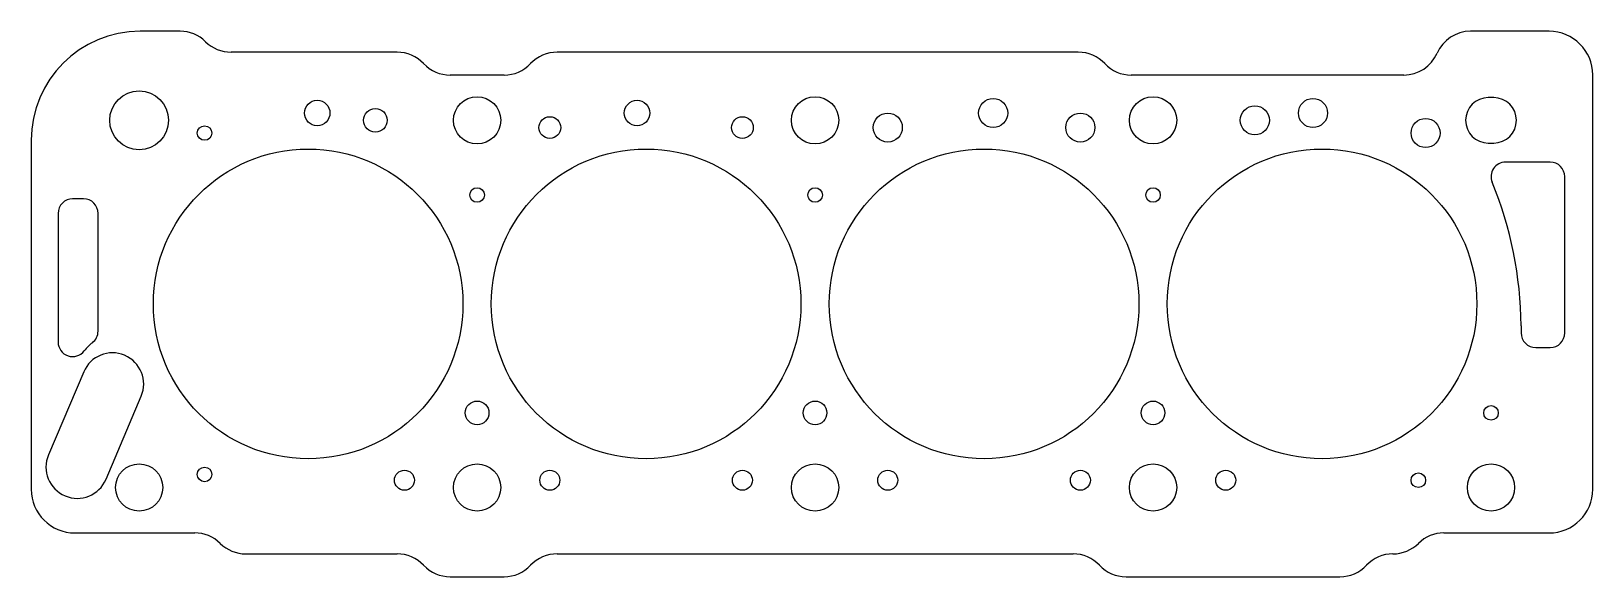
# Model space of a CAD drawing. Header units: millimetres. Extents: x -216 to 214, y -105 to 45.
import ezdxf

# ---------------------------------------------------------------- set-up
doc = ezdxf.new("R2010")
doc.units = ezdxf.units.MM

msp = doc.modelspace()

# ---------------------------------------------------------------- linework, layer by layer
at = {"color": 7, "linetype": 'Continuous', "lineweight": 25}
for p, q in [((-174.73, 45.05), (-185.7, 45.05)), ((202, 45.05), (180.35, 45.05)), ((-115, 39.3), (-160.7, 39.3)), ((72.43, 39.3), (-71, 39.3)), ((-85.57, 33), (-100.43, 33)), ((162, 33), (87, 33)), ((214, -80.95), (214, 33.05)), ((186.75, 26.8), (185.25, 26.8)), ((-215.7, 15.05), (-215.7, -80.95)), ((185.25, 14.3), (186.75, 14.3)), ((202.3, 9.05), (190, 9.05)), ((206.3, -37.95), (206.3, 5.05)), ((-201.3, -1.05), (-204.3, -1.05)), ((-208.3, -5.05), (-208.3, -40.45)), ((-197.3, -37.45), (-197.3, -5.05)), ((194.3, -35.95), (194.3, -37.95)), ((198.3, -41.95), (202.3, -41.95)), ((-201.27, -48.65), (-210.96, -71.48)), ((-195.12, -78.2), (-185.43, -55.37)), ((-203.7, -92.95), (-170.7, -92.95)), ((173.03, -92.95), (202, -92.95)), ((-156.67, -98.7), (-115, -98.7)), ((-71, -98.7), (71, -98.7)), ((-100.43, -105), (-85.57, -105)), ((85.57, -105), (144.43, -105))]:
    msp.add_line(p, q, dxfattribs=at)
for centre, radius in [((-186, 20.55), 8.1), ((-137, 22.55), 3.5), ((-93, 20.55), 6.5), ((-49, 22.55), 3.5), ((0, 20.55), 6.5), ((49, 22.55), 4), ((93, 20.55), 6.5), ((137, 22.55), 4), ((-121, 20.55), 3.25), ((-73, 18.55), 3), ((-20, 18.55), 3), ((20, 18.55), 4), ((73, 18.55), 4), ((121, 20.55), 4), ((-168, 17.05), 2), ((168, 17.05), 4), ((-139.5, -29.95), 42.6), ((-46.5, -29.95), 42.6), ((46.5, -29.95), 42.6), ((139.5, -29.95), 42.6), ((-93, 0), 2), ((0, 0), 2), ((93, 0), 2), ((-93, -59.93), 3.25), ((0, -59.93), 3.25), ((93, -59.93), 3.25), ((186, -59.93), 2), ((-186, -80.45), 6.5), ((-168, -76.85), 2), ((-113, -78.45), 2.75), ((-93, -80.45), 6.5), ((-73, -78.45), 2.75), ((-20, -78.45), 2.75), ((0, -80.45), 6.5), ((20, -78.45), 2.75), ((73, -78.45), 2.75), ((93, -80.45), 6.5), ((113, -78.45), 2.75), ((166, -78.45), 2), ((186, -80.45), 6.5)]:
    msp.add_circle(centre, radius, dxfattribs=at)
for centre, radius, start, end in [((-185.7, 15.05), 30, 90, 180), ((-174.73, 35.05), 10, 45.4387, 90), ((180.35, 35.05), 10, 90, 156.578), ((202, 33.05), 12, 360, 90), ((-160.7, 49.3), 10, 225.4387, 270), ((-115, 29.3), 10, 43.2356, 90), ((-71, 29.3), 10, 90, 136.7644), ((72.43, 29.3), 10, 43.2356, 90), ((162, 43), 10, 270, 336.578), ((-100.43, 43), 10, 223.2356, 270), ((-85.57, 43), 10, 270, 316.7644), ((87, 43), 10, 223.2356, 270), ((185.25, 20.55), 6.25, 90, 270), ((186.75, 20.55), 6.25, 270, 90), ((190, 5.05), 4, 90, 202.3743), ((202.3, 5.05), 4, 0, 90), ((87.99, -36.94), 106.31, 0.534, 22.3743), ((-204.3, -5.05), 4, 90, 180), ((-201.3, -5.05), 4, 360, 90), ((-201.3, -37.45), 4, 307.3812, 0), ((198.3, -37.95), 4, 180, 270), ((202.3, -37.95), 4, 270, 0), ((-204.3, -40.45), 4, 180, 322.6189), ((-191.59, -50.16), 12, 127.3811, 142.6189), ((-193.35, -52.01), 8.6, 337, 157), ((-203.04, -74.84), 8.6, 157, 337), ((-203.7, -80.95), 12, 180, 270), ((202, -80.95), 12, 270, 0), ((-170.7, -102.95), 10, 45.4387, 90), ((173.03, -102.95), 10, 90, 134.5613), ((-156.67, -88.7), 10, 225.4387, 270), ((-115, -108.7), 10, 43.2356, 90), ((-71, -108.7), 10, 90, 136.7644), ((71, -108.7), 10, 43.2356, 90), ((159, -108.7), 10, 90, 136.7644), ((159, -88.7), 10, 270, 314.5613), ((-100.43, -95), 10, 223.2356, 270), ((-85.57, -95), 10, 270, 316.7644), ((85.57, -95), 10, 223.2356, 270), ((144.43, -95), 10, 270, 316.7644)]:
    msp.add_arc(centre, radius, start, end, dxfattribs=at)

doc.saveas('drawing.dxf')
